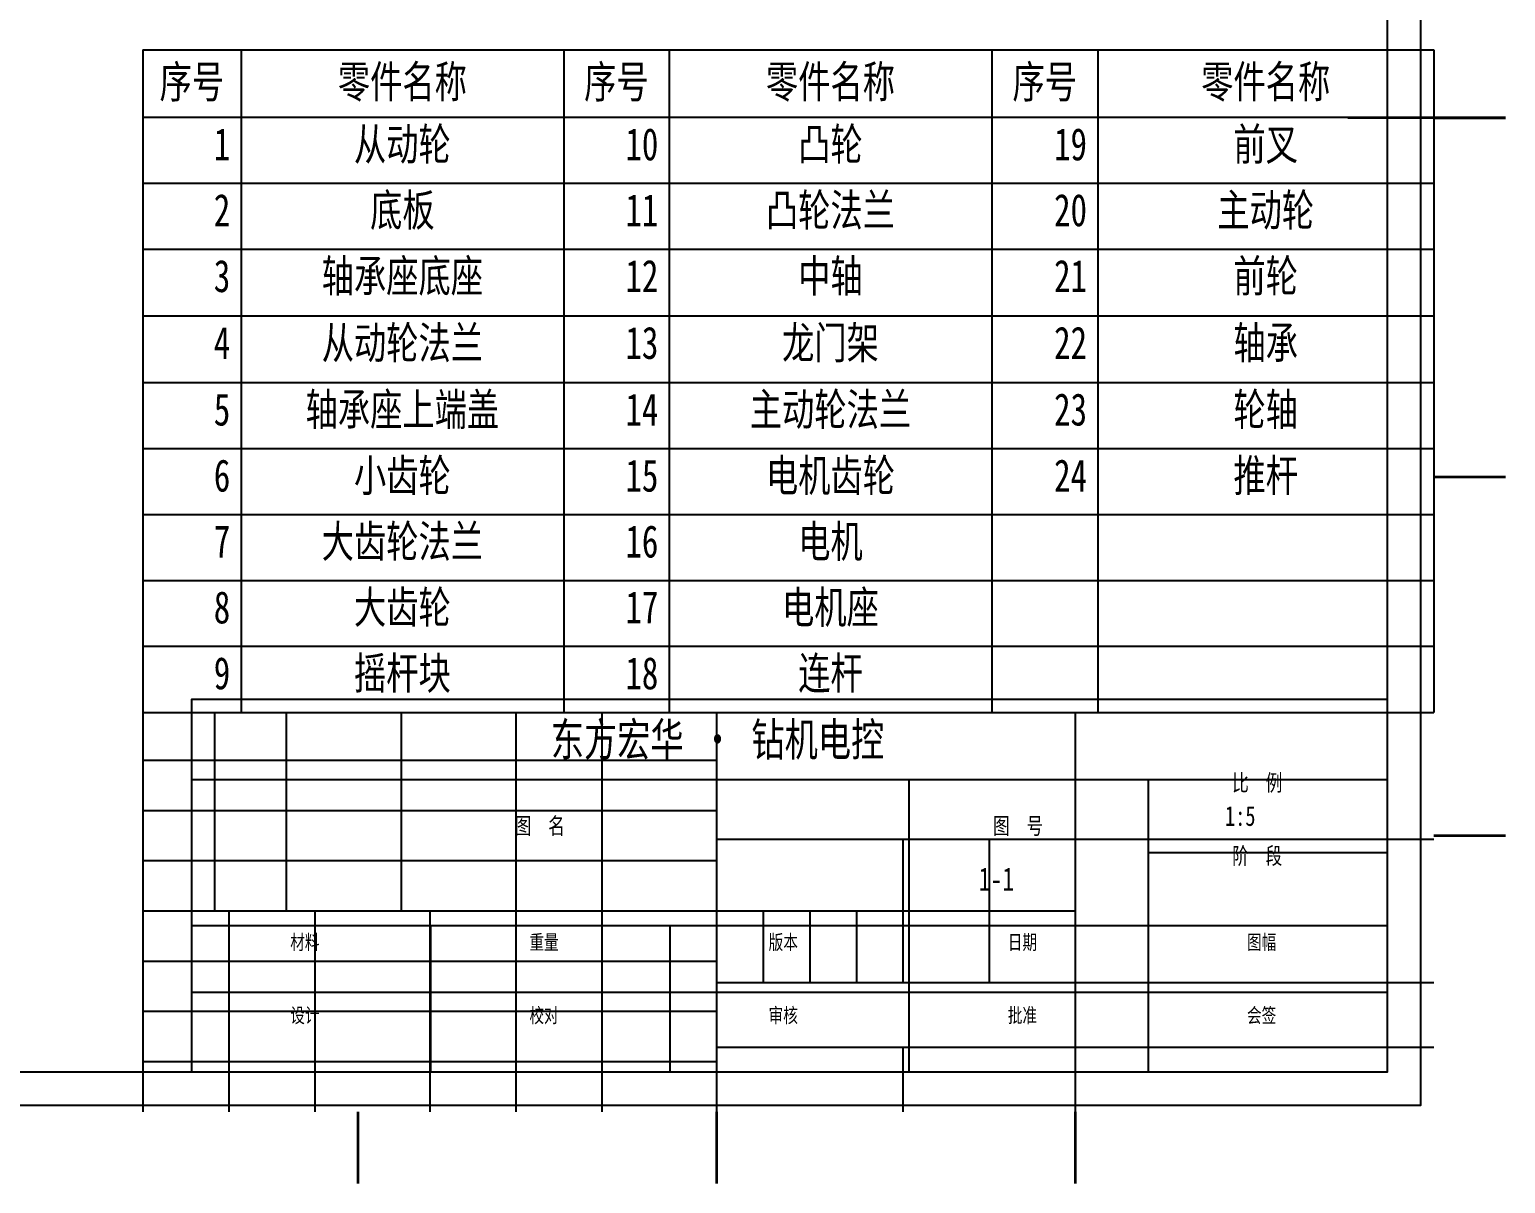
# Model space of a CAD drawing. Header units: millimetres. Extents: x 0 to 420, y 0 to 297.
# Drawn here: x 214.2 to 420, y 0 to 160.8 of the extents above; entities that cross this region are included whole.
import ezdxf

# ---------------------------------------------------------------- set-up
doc = ezdxf.new("R2010")
doc.units = ezdxf.units.MM
for name, color, linetype in [('10', 7, 'Continuous'), ('5', 7, 'Continuous'), ('SLD-0', 7, 'Continuous')]:
    doc.layers.add(name, color=color, linetype=linetype)
doc.styles.get("Standard").update_dxf_attribs({"font": 'hyswlongfangsong.ttf'})

# ---------------------------------------------------------------- blocks, each defined once
blk = doc.blocks.new('*T1')
at = {"color": 0, "linetype": 'ByBlock', "lineweight": -2, "transparency": 16777216}
for p, q in [((0, 0), (180, 0)), ((0, 0), (0, -92.33)), ((13.69, 0), (13.69, -92.33)), ((58.69, 0), (58.69, -92.33)), ((73.38, 0), (73.38, -92.33)), ((118.38, 0), (118.38, -92.33)), ((133.15, 0), (133.15, -92.33)), ((180, 0), (180, -92.33)), ((0, -9.38), (180, -9.38)), ((0, -18.56), (180, -18.56)), ((0, -27.74), (180, -27.74)), ((0, -37.05), (180, -37.05)), ((0, -46.34), (180, -46.34)), ((0, -55.55), (180, -55.55)), ((0, -64.73), (180, -64.73)), ((0, -73.92), (180, -73.92)), ((0, -83.1), (180, -83.1)), ((0, -92.33), (180, -92.33))]:
    blk.add_line(p, q, dxfattribs=at)
at = {"color": 0, "transparency": 16777216, "char_height": 4.5}
for s, insert, width, attachment_point in [('序号', (6.84, -4.69), 10.6874, 5), ('零件名称', (36.19, -4.69), 42, 5), ('序号', (66.03, -4.69), 11.6931, 5), ('零件名称', (95.88, -4.69), 42, 5), ('序号', (125.76, -4.69), 11.766, 5), ('零件名称', (156.57, -4.69), 43.8535, 5), ('从动轮', (36.19, -10.88), 42, 2), ('凸轮', (95.88, -10.88), 42, 2), ('前叉', (156.57, -10.88), 43.8535, 2), ('1', (12.19, -10.88), 10.6874, 3), ('10', (71.88, -10.88), 11.6931, 3), ('19', (131.65, -10.88), 11.766, 3), ('2', (12.19, -20.06), 10.6874, 3), ('底板', (36.19, -20.06), 42, 2), ('11', (71.88, -20.06), 11.6931, 3), ('凸轮法兰', (95.88, -20.06), 42, 2), ('20', (131.65, -20.06), 11.766, 3), ('主动轮', (156.57, -20.06), 43.8535, 2), ('轴承座底座', (36.19, -29.24), 42, 2), ('中轴', (95.88, -29.24), 42, 2), ('前轮', (156.57, -29.24), 43.8535, 2), ('3', (12.19, -29.24), 10.6874, 3), ('12', (71.88, -29.24), 11.6931, 3), ('21', (131.65, -29.24), 11.766, 3), ('4', (12.19, -38.55), 10.6874, 3), ('从动轮法兰', (36.19, -38.55), 42, 2), ('13', (71.88, -38.55), 11.6931, 3), ('龙门架', (95.88, -38.55), 42, 2), ('22', (131.65, -38.55), 11.766, 3), ('轴承', (156.57, -38.55), 43.8535, 2), ('轴承座上端盖', (36.19, -47.84), 42, 2), ('主动轮法兰', (95.88, -47.84), 42, 2), ('轮轴', (156.57, -47.84), 43.8535, 2), ('5', (12.19, -47.84), 10.6874, 3), ('14', (71.88, -47.84), 11.6931, 3), ('23', (131.65, -47.84), 11.766, 3), ('6', (12.19, -57.05), 10.6874, 3), ('小齿轮', (36.19, -57.05), 42, 2), ('15', (71.88, -57.05), 11.6931, 3), ('电机齿轮', (95.88, -57.05), 42, 2), ('24', (131.65, -57.05), 11.766, 3), ('推杆', (156.57, -57.05), 43.8535, 2), ('大齿轮法兰', (36.19, -66.23), 42, 2), ('电机', (95.88, -66.23), 42, 2), ('7', (12.19, -66.23), 10.6874, 3), ('16', (71.88, -66.23), 11.6931, 3), ('8', (12.19, -75.42), 10.6874, 3), ('大齿轮', (36.19, -75.42), 42, 2), ('17', (71.88, -75.42), 11.6931, 3), ('电机座', (95.88, -75.42), 42, 2), ('摇杆块', (36.19, -84.6), 42, 2), ('连杆', (95.88, -84.6), 42, 2), ('9', (12.19, -84.6), 10.6874, 3), ('18', (71.88, -84.6), 11.6931, 3)]:
    blk.add_mtext(s, dxfattribs=dict(at, insert=insert, width=width, attachment_point=attachment_point))
blk = doc.blocks.new('HH_FRAME_C429X297')
at = {"layer": 'HH_TITLE'}
for p, q in [((423.88, 143.5), (423.88, 155.5)), ((417.88, 149.5), (429.88, 149.5)), ((243.88, 50), (423.88, 50)), ((351.88, 28), (351.88, 50)), ((387.88, 28), (387.88, 50)), ((387.88, 39), (423.88, 39)), ((243.88, 28), (423.88, 28)), ((279.88, 18), (279.88, 28)), ((315.88, 18), (315.88, 28)), ((351.88, 18), (351.88, 28)), ((387.88, 18), (387.88, 28)), ((243.88, 18), (423.88, 18)), ((279.88, 6), (279.88, 18)), ((315.88, 6), (315.88, 18)), ((351.88, 6), (351.88, 18)), ((387.88, 6), (387.88, 18)), ((208.44, 6), (220.44, 6))]:
    blk.add_line(p, q, dxfattribs=at)
for points in [[(0, 1), (428.88, 1), (428.88, 298), (0, 298)], [(25, 6), (423.88, 6), (423.88, 293), (25, 293)], [(243.88, 6), (423.88, 6), (423.88, 62), (243.88, 62)]]:
    blk.add_lwpolyline(points, close=True, dxfattribs=at)
for s, height, p in [('东方宏华 · 钻机电控', 5, (297.93, 53.5)), ('比  例', 2.5, (400.49, 48.25)), ('图  名', 2.5, (292.49, 41.75)), ('图  号', 2.5, (364.49, 41.75)), ('阶  段', 2.5, (400.49, 37.25)), ('材料', 2.2, (258.72, 24.4)), ('重量', 2.2, (294.72, 24.4)), ('版本', 2.2, (330.72, 24.4)), ('日期', 2.2, (366.72, 24.4)), ('图幅', 2.2, (402.72, 24.4)), ('设计', 2.2, (258.72, 13.4)), ('校对', 2.2, (294.72, 13.4)), ('审核', 2.2, (330.72, 13.4)), ('批准', 2.2, (366.72, 13.4)), ('会签', 2.2, (402.72, 13.4))]:
    blk.add_text(s, height=height, dxfattribs=at).set_placement(p)
for tag, p, height in [('SCALE', (399.41, 43), 3), ('TITLE', (287.09, 32.5), 5), ('DWG_NO', (362.33, 33.25), 3.5), ('STAGE', (399.41, 32), 3), ('MATERIAL', (255.84, 19.1), 2.8), ('WEIGHT', (291.84, 19.1), 2.8), ('VERSION', (327.84, 19.1), 2.8), ('DATE', (363.84, 19.1), 2.8), ('SHEET', (399.84, 19.1), 2.8), ('DESIGN', (255.84, 8.1), 2.8), ('CHECKED', (291.84, 8.1), 2.8), ('REVIEWED', (327.84, 8.1), 2.8), ('APPROVED', (363.84, 8.1), 2.8), ('COUNTERSIGN', (399.84, 8.1), 2.8)]:
    blk.add_attdef(tag, p, '', height=height, dxfattribs=at)

msp = doc.modelspace()

# ---------------------------------------------------------------- linework, layer by layer
at = {"color": 7, "linetype": 'Continuous', "lineweight": 35}
for p, q in [((420, 148.5), (405, 148.5)), ((410, 148.5), (420, 148.5)), ((410, 98.5), (420, 98.5)), ((410, 48.5), (420, 48.5)), ((260, 10), (260, 0)), ((310, 10), (310, 0)), ((360, 10), (360, 0))]:
    msp.add_line(p, q, dxfattribs=at)
at = {"layer": '10', "color": 7, "lineweight": 25}
for p, q in [((240, 65.66), (240, 38)), ((250, 65.66), (250, 38)), ((266, 65.66), (266, 38)), ((282, 65.66), (282, 10)), ((294, 65.66), (294, 10)), ((310, 65.66), (310, 10)), ((360, 65.66), (360, 38)), ((310, 48), (410, 48)), ((335.99, 48), (335.99, 28)), ((348, 48), (348, 28)), ((230, 45), (310, 45)), ((230, 38), (360, 38)), ((242, 38), (242, 10)), ((254, 38), (254, 10)), ((270, 38), (270, 10)), ((360, 38), (360, 10)), ((230, 31), (310, 31)), ((310, 28), (410, 28)), ((230, 24), (310, 24)), ((310, 19), (410, 19)), ((230, 17), (310, 17))]:
    msp.add_line(p, q, dxfattribs=at)
at = {"layer": '10', "color": 7}
for p, q in [((230, 59), (310, 59)), ((230, 52), (310, 52))]:
    msp.add_line(p, q, dxfattribs=at)
at = {"layer": '5', "color": 7, "lineweight": 25}
msp.add_line((230, 65.66), (230, 10), dxfattribs=at)
at = {"layer": 'SLD-0'}
for p, q in [((316.5, 38), (316.5, 28)), ((323, 38), (323, 28)), ((329.5, 38), (329.5, 28))]:
    msp.add_line(p, q, dxfattribs=at)
at = {"layer": 'SLD-0', "lineweight": 25}
msp.add_line((335.99, 19), (335.99, 10), dxfattribs=at)

# ---------------------------------------------------------------- block references
at = {"xscale": 0.9264214046822743, "yscale": 0.9264214046822743}
msp.add_blockref('HH_FRAME_C429X297', (10.87, 10), dxfattribs=at).add_auto_attribs({'DWG_NO': '1-1', 'SCALE': '1:5'})
msp.add_blockref('*T1', (230, 157.97))

doc.saveas('drawing.dxf')
